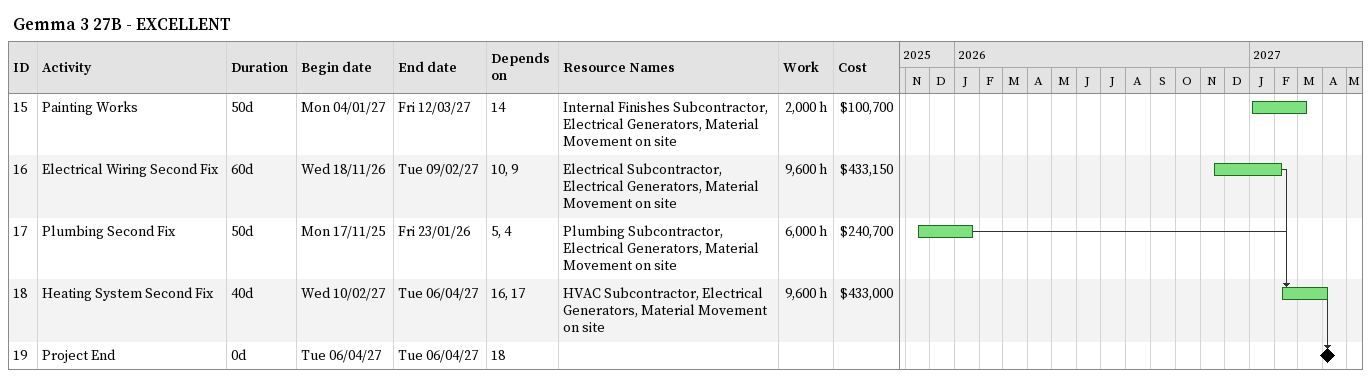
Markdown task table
Gemma 3 27B - EXCELLENT

| ID | Task | Duration | Start | Finish | Predecessors | Resources | Work (h) | Cost ($) |
|---|---|---|---|---|---|---|---|---|
| 15 | Painting Works | 50d | 2027-01-04 | 2027-03-12 | 14 | Internal Finishes Subcontractor, Electrical Generators, Material Movement on site | 2000 | 100700 |
| 16 | Electrical Wiring Second Fix | 60d | 2026-11-18 | 2027-02-09 | 10, 9 | Electrical Subcontractor, Electrical Generators, Material Movement on site | 9600 | 433150 |
| 17 | Plumbing Second Fix | 50d | 2025-11-17 | 2026-01-23 | 5, 4 | Plumbing Subcontractor, Electrical Generators, Material Movement on site | 6000 | 240700 |
| 18 | Heating System Second Fix | 40d | 2027-02-10 | 2027-04-06 | 16, 17 | HVAC Subcontractor, Electrical Generators, Material Movement on site | 9600 | 433000 |
| 19 | Project End | 0d | 2027-04-06 | 2027-04-06 | 18 |  |  |  |
